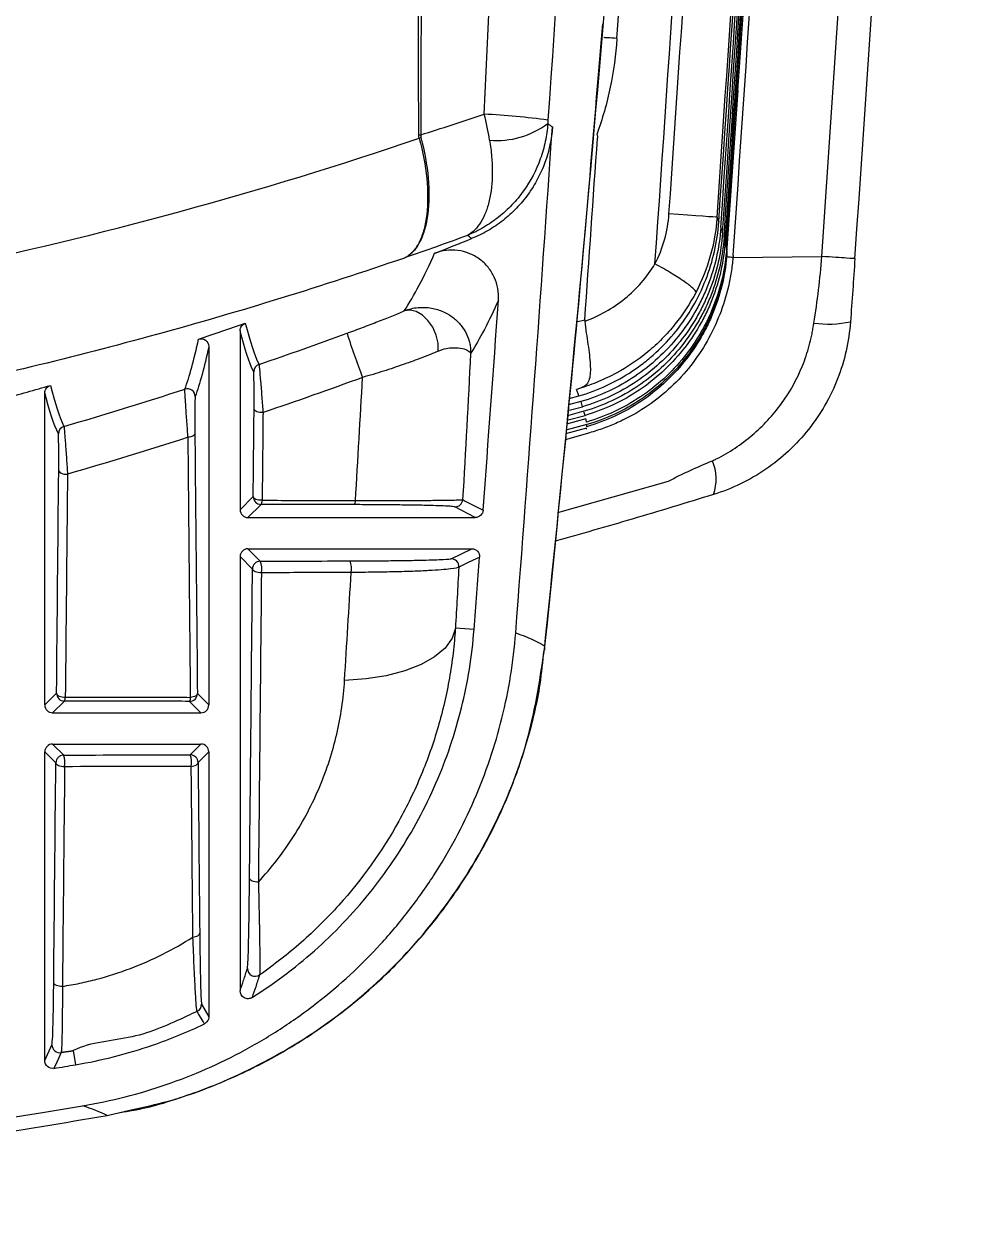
# Model space of a CAD drawing. Extents: x 14.8 to 109.8, y 1.6 to 86.6.
# Drawn here: x 51.373 to 53.167, y 2.802 to 5.086 of the extents above; entities that cross this region are included whole.
import ezdxf

# ---------------------------------------------------------------- set-up
doc = ezdxf.new("R2010")
doc.units = 0
doc.header["$MEASUREMENT"] = 0
doc.layers.add('OBJECT', color=7, linetype='CONTINUOUS')

msp = doc.modelspace()

# ---------------------------------------------------------------- linework, layer by layer
at = {"layer": 'OBJECT'}
for p, q in [((52.4766, 4.9881), (52.4849, 5.0861)), ((52.7227, 4.6553), (52.7451, 5.0114)), ((52.7234, 4.6463), (52.7449, 4.9588)), ((52.1059, 4.637), (52.1038, 4.6362)), ((52.7348, 4.6372), (52.9053, 4.6393)), ((52.4346, 4.5136), (52.4503, 4.5179)), ((51.7883, 4.4968), (51.7883, 4.153)), ((51.7283, 4.4664), (51.7283, 3.778)), ((51.4133, 3.778), (51.4133, 4.3774)), ((52.4201, 4.3664), (52.439, 4.3714)), ((52.4488, 4.3419), (52.4169, 4.3334)), ((52.4179, 4.3433), (52.4461, 4.3508)), ((52.4428, 4.3606), (52.419, 4.3542)), ((52.4526, 4.3272), (52.4153, 4.3172)), ((52.4161, 4.3248), (52.451, 4.3341)), ((52.4555, 4.2993), (52.4124, 4.2874)), ((52.4537, 4.3094), (52.4135, 4.2987)), ((52.4543, 4.3163), (52.4142, 4.3057)), ((52.3987, 4.1475), (52.6113, 4.2077)), ((51.7883, 4.153), (51.8136, 4.1783)), ((51.8286, 4.1633), (51.8033, 4.138)), ((52.2401, 4.138), (52.2008, 4.1584)), ((51.8033, 4.138), (52.2401, 4.138)), ((51.8033, 4.078), (52.2334, 4.078)), ((51.8033, 4.078), (51.8272, 4.0541)), ((52.1935, 4.0589), (52.2334, 4.078)), ((51.7883, 4.063), (51.7883, 3.229)), ((51.8122, 4.0391), (51.7883, 4.063)), ((52.2377, 3.9229), (52.2018, 3.9257)), ((52.3735, 3.8831), (52.3739, 3.8911)), ((51.4133, 3.778), (51.4359, 3.8006)), ((51.7064, 3.8), (51.7283, 3.778)), ((51.4509, 3.7856), (51.4283, 3.763)), ((51.7133, 3.763), (51.6914, 3.785)), ((51.4283, 3.763), (51.7133, 3.763)), ((51.4283, 3.703), (51.7133, 3.703)), ((51.4283, 3.703), (51.4496, 3.6818)), ((51.6927, 3.6824), (51.7133, 3.703)), ((51.4133, 3.0951), (51.4133, 3.688)), ((51.4346, 3.6668), (51.4133, 3.688)), ((51.7283, 3.688), (51.7077, 3.6674)), ((51.7283, 3.688), (51.7283, 3.1792)), ((51.7145, 3.2032), (51.7283, 3.1792)), ((51.4133, 3.0951), (51.4271, 3.1253)), ((51.4271, 3.1253), (51.4271, 3.1253)), ((51.4446, 3.1105), (51.4446, 3.1105)), ((51.468, 3.1143), (51.4725, 3.0872)), ((51.5331, 2.9899), (51.5794, 3.0007))]:
    msp.add_line(p, q, dxfattribs=at)
at = {"layer": 'OBJECT', "flags": 128}
for points in [[(52.5121, 5.0578), (52.5071, 5.0582), (52.5024, 5.0585), (52.4981, 5.0588), (52.4943, 5.059), (52.4913, 5.0592), (52.489, 5.0594), (52.4875, 5.0595), (52.4869, 5.0595)], [(52.7043, 4.7146), (52.7019, 4.7147), (52.6964, 4.7151), (52.688, 4.7157), (52.6769, 4.7165), (52.6634, 4.7174), (52.6478, 4.7185), (52.6305, 4.7197), (52.612, 4.721)], [(52.1689, 4.4577), (52.1685, 4.4728), (52.1648, 4.4884), (52.1582, 4.5032), (52.1492, 4.5163), (52.1384, 4.5266), (52.1266, 4.5334), (52.1147, 4.5362), (52.1036, 4.5348)], [(51.8324, 4.3395), (51.8292, 4.3394), (51.826, 4.3397), (51.8231, 4.3403), (51.8205, 4.3412), (51.8183, 4.3423), (51.8166, 4.3437), (51.8156, 4.3451), (51.8152, 4.3466)], [(51.7015, 4.2992), (51.7012, 4.2979), (51.7005, 4.2967), (51.6993, 4.2955), (51.6978, 4.2944), (51.6958, 4.2935), (51.6936, 4.2928), (51.6912, 4.2923), (51.6886, 4.292)], [(51.4401, 4.2284), (51.4404, 4.2269), (51.4415, 4.2254), (51.4431, 4.2241), (51.4452, 4.223), (51.4478, 4.2221), (51.4507, 4.2215), (51.4538, 4.2211), (51.4569, 4.2212)], [(51.8307, 4.1711), (51.8275, 4.171), (51.8244, 4.1713), (51.8214, 4.1719), (51.8188, 4.1728), (51.8166, 4.174), (51.815, 4.1753), (51.8139, 4.1767), (51.8136, 4.1783)], [(52.2158, 4.1723), (52.2168, 4.1717), (52.2208, 4.1696), (52.237, 4.1613), (52.2551, 4.1519)], [(52.2483, 4.0619), (52.2472, 4.0614), (52.2429, 4.0593), (52.2254, 4.0509), (52.2085, 4.0428)], [(51.8293, 4.0319), (51.8262, 4.0319), (51.823, 4.0322), (51.8201, 4.0328), (51.8175, 4.0337), (51.8153, 4.0348), (51.8136, 4.0362), (51.8126, 4.0376), (51.8122, 4.0391)], [(52.2018, 3.9257), (52.1954, 3.906), (52.182, 3.8874), (52.162, 3.8705), (52.136, 3.8557), (52.1048, 3.8435), (52.0692, 3.8342), (52.0302, 3.828), (51.989, 3.8252)], [(51.4359, 3.8006), (51.4363, 3.7991), (51.4373, 3.7976), (51.4389, 3.7963), (51.441, 3.7952), (51.4436, 3.7943), (51.4465, 3.7936), (51.4496, 3.7933), (51.4527, 3.7933)], [(51.7064, 3.8), (51.7061, 3.7987), (51.7054, 3.7974), (51.7042, 3.7963), (51.7026, 3.7952), (51.7006, 3.7943), (51.6984, 3.7936), (51.696, 3.793), (51.6934, 3.7927)], [(51.4514, 3.6595), (51.4482, 3.6595), (51.4452, 3.6598), (51.4423, 3.6604), (51.4397, 3.6613), (51.4376, 3.6625), (51.436, 3.6638), (51.435, 3.6653), (51.4346, 3.6668)], [(51.6946, 3.6601), (51.6972, 3.6604), (51.6997, 3.661), (51.7019, 3.6617), (51.7039, 3.6626), (51.7055, 3.6637), (51.7067, 3.6648), (51.7074, 3.6661), (51.7077, 3.6674)], [(51.8235, 3.438), (51.8203, 3.438), (51.8172, 3.4383), (51.8143, 3.4389), (51.8117, 3.4398), (51.8095, 3.4409), (51.8079, 3.4422), (51.8069, 3.4437), (51.8065, 3.4452)], [(51.6978, 3.3324), (51.7004, 3.3327), (51.7029, 3.3332), (51.7051, 3.3339), (51.7071, 3.3349), (51.7087, 3.3359), (51.7098, 3.3371), (51.7106, 3.3384), (51.7109, 3.3397)], [(51.4472, 3.2377), (51.444, 3.2377), (51.441, 3.238), (51.4381, 3.2386), (51.4356, 3.2395), (51.4334, 3.2407), (51.4318, 3.242), (51.4308, 3.2434), (51.4305, 3.245)], [(51.7198, 3.1657), (51.7193, 3.1666), (51.7172, 3.1702), (51.7088, 3.1848), (51.706, 3.1897)], [(51.4446, 3.1105), (51.444, 3.1094), (51.4419, 3.1048), (51.4336, 3.0864), (51.4308, 3.0803)]]:
    msp.add_lwpolyline(points, dxfattribs=at)
at = {"layer": 'OBJECT'}
for centre, radius, start, end in [((-60.9917, 12.6251), 114.1766, 355.989295, 357.831003), ((-60.9917, 12.6251), 114.2405, 355.98942, 357.836401), ((-60.9917, 12.6251), 113.9834, 356.005474, 357.445207), ((-60.9917, 12.6251), 113.9869, 356.001114, 357.444922), ((-60.9917, 12.6251), 113.9897, 355.997229, 357.448143), ((-60.9917, 12.6251), 113.9918, 355.993817, 357.448152), ((-60.9917, 12.6251), 113.9943, 355.988397, 357.448045), ((-60.9917, 12.6251), 114.0067, 355.984279, 357.44848), ((-60.9917, 12.6251), 113.9794, 356.010306, 357.439119), ((-60.9917, 12.6251), 113.9748, 356.015611, 357.394814), ((-60.9917, 12.6251), 113.7558, 356.18573, 357.278121), ((-60.9917, 12.6251), 113.8783, 356.019973, 357.272599), ((-60.9917, 12.6251), 113.9708, 356.019973, 357.272599), ((52.1419, 3.0193), 1.8969, 82.8014, 86.5118), ((52.2825, 5.0219), 0.1598, 264.6129, 307.2403), ((-60.9917, 12.6251), 113.6435, 355.605129, 356.096075), ((52.1305, 5.5805), 0.7078, 270.0801, 270.3774), ((52.2292, 4.5914), 0.2917, 108.7127, 109.4096), ((-60.9917, 12.6251), 113.7313, 355.912222, 356.088241), ((49.0083, 12.6251), 8.5804, 291.56386, 292.0752), ((-60.9917, 12.6251), 113.5633, 355.721044, 355.925005), ((49.0083, 12.6251), 8.5804, 288.34303, 288.97602), ((52.9177, 4.7181), 0.2087, 262.4133, 281.816), ((53.2484, 4.8878), 1.3157, 197.5159, 201.4333), ((51.8295, 4.4177), 0.015, 108.9697, 179.946), ((49.0083, 12.6251), 8.5804, 285.72839, 286.3524), ((51.6872, 4.3702), 0.015, 0.0917, 107.9155), ((51.4544, 4.2985), 0.015, 106.3754, 179.9455), ((52.6115, 4.2123), 0.091, 340.5829, 22.5237), ((51.8286, 4.1783), 0.015, 180.0214, 269.9775), ((51.8191, 4.1701), 0.0117, 324.3554, 4.9291), ((51.9986, 4.1696), 0.0113, 322.7507, 4.9975), ((52.2008, 4.1734), 0.015, 270.0509, 355.7083), ((51.8272, 4.0391), 0.015, 90.0203, 179.9809), ((51.7887, 4.0393), 0.0413, 349.7827, 21.1104), ((51.9631, 4.0398), 0.0393, 349.2895, 22.2251), ((52.1935, 4.0439), 0.015, 355.6972, 89.943), ((-60.9917, 12.6251), 113.5633, 355.605181, 355.675509), ((51.4509, 3.8006), 0.015, 180.0228, 269.9761), ((51.4398, 3.7923), 0.0129, 328.9771, 4.6368), ((51.6914, 3.8), 0.015, 270.0231, 359.978), ((51.6811, 3.7917), 0.0123, 326.6454, 4.7936), ((51.4496, 3.6668), 0.015, 90.0239, 179.9772), ((51.4036, 3.6669), 0.0483, 351.2159, 17.9485), ((51.6927, 3.6674), 0.015, 0.0198, 89.9813), ((51.6508, 3.6675), 0.0445, 350.4808, 19.5521), ((51.8174, 3.2721), 0.015, 180.1138, 304.3858), ((51.6995, 3.2033), 0.015, 295.563, 359.9583), ((51.4421, 3.1253), 0.015, 180.0674, 279.3783), ((51.4421, 3.1253), 0.015, 180.1071, 279.4891), ((49.0083, 17.7897), 14.9076, 279.35181, 279.51444), ((49.0083, 17.7897), 14.9877, 260.48485, 279.51515)]:
    msp.add_arc(centre, radius, start, end, dxfattribs=at)
for centre, major_axis, start_param, end_param in [((51.8033, 4.153), (0.0106, 0.0106), 2.356347, 3.926839), ((51.8033, 4.063), (-0.0106, 0.0106), 5.497939, 7.068431), ((51.4283, 3.778), (0.0106, 0.0106), 2.356347, 3.926839), ((51.7133, 3.778), (0.0106, -0.0106), 5.497939, 7.068431), ((51.4283, 3.688), (-0.0106, 0.0106), 5.497939, 7.068431), ((51.7133, 3.688), (-0.0106, -0.0106), 2.356347, 3.926839)]:
    msp.add_ellipse(centre, major_axis=major_axis, ratio=0.999695, start_param=start_param, end_param=end_param, dxfattribs=at)
for points in [[(52.5851, 4.625), (52.6457, 5.4861), (52.6966, 6.3479), (52.7376, 7.2101)], [(52.1315, 4.8727), (52.1301, 5.3248), (52.1293, 5.7768), (52.1286, 6.2289)], [(52.1385, 6.2285), (52.1377, 5.7766), (52.1367, 5.3246), (52.1352, 4.8727)], [(52.2573, 4.9127), (52.2779, 5.3495), (52.299, 5.7863), (52.3189, 6.2232)], [(52.4623, 6.2098), (52.4374, 5.7735), (52.4098, 5.3373), (52.3796, 4.9013)], [(52.3739, 3.8911), (52.4156, 4.2969), (52.4537, 4.7036), (52.4883, 5.1114)], [(52.2675, 4.8628), (52.2648, 4.8792), (52.2614, 4.8958), (52.2573, 4.9127)], [(52.3796, 4.9013), (52.3795, 4.8991), (52.3793, 4.8969), (52.3792, 4.8947)], [(52.3792, 4.8947), (52.3822, 4.8924), (52.3852, 4.8901), (52.3881, 4.8879)], [(51.2082, 4.6139), (51.5202, 4.6789), (51.8282, 4.7629), (52.1323, 4.8665)], [(52.1323, 4.8665), (52.1318, 4.8685), (52.1315, 4.8706), (52.1315, 4.8727)], [(52.1352, 4.8727), (52.1351, 4.871), (52.1352, 4.8693), (52.1357, 4.8677)], [(52.2251, 4.6797), (52.1854, 4.6651), (52.1457, 4.6509), (52.1059, 4.637)], [(52.233, 4.6737), (52.2304, 4.6757), (52.2278, 4.6777), (52.2251, 4.6797)], [(52.1036, 4.5348), (52.1225, 4.5637), (52.142, 4.6004), (52.162, 4.6453)], [(52.7351, 4.6412), (52.7351, 4.6399), (52.735, 4.6386), (52.7348, 4.6372)], [(52.2845, 4.5551), (52.2663, 4.5146), (52.2485, 4.4806), (52.2311, 4.4532)], [(51.7984, 4.511), (51.8072, 4.4767), (51.8159, 4.4503), (51.8247, 4.4319)], [(52.4503, 4.5179), (52.4502, 4.5168), (52.4502, 4.5157), (52.4503, 4.5147)], [(51.6825, 4.3845), (51.6912, 4.4087), (51.6999, 4.4407), (51.7086, 4.4807)], [(51.8145, 4.4177), (51.8058, 4.4361), (51.7971, 4.4625), (51.7883, 4.4968)], [(51.8247, 4.4319), (51.8812, 4.4513), (51.9375, 4.4712), (51.9937, 4.4918)], [(51.7283, 4.4664), (51.7196, 4.4264), (51.7109, 4.3944), (51.7022, 4.3703)], [(52.2311, 4.4532), (52.2261, 4.3595), (52.221, 4.2659), (52.2158, 4.1723)], [(51.4241, 4.3918), (51.4328, 4.3577), (51.4415, 4.3314), (51.4502, 4.3129)], [(52.0237, 4.407), (51.9601, 4.3837), (51.8964, 4.3612), (51.8324, 4.3395)], [(52.0099, 4.1706), (52.0146, 4.2494), (52.0191, 4.3282), (52.0237, 4.407)], [(51.4394, 4.2985), (51.4307, 4.317), (51.422, 4.3433), (51.4133, 4.3774)], [(51.4502, 4.3129), (51.528, 4.3357), (51.6054, 4.3596), (51.6825, 4.3845)], [(51.8136, 4.1783), (51.8141, 4.2344), (51.8146, 4.2905), (51.8152, 4.3466)], [(51.7015, 4.2992), (51.7031, 4.1327), (51.7048, 3.9663), (51.7064, 3.8)], [(52.4701, 4.3041), (52.4653, 4.3024), (52.4604, 4.3008), (52.4555, 4.2993)], [(51.6886, 4.292), (51.6117, 4.2673), (51.5345, 4.2437), (51.4569, 4.2212)], [(51.4359, 3.8006), (51.4373, 3.9432), (51.4387, 4.0858), (51.4401, 4.2284)], [(52.0076, 4.1627), (51.948, 4.1629), (51.8883, 4.1631), (51.8286, 4.1633)], [(51.8272, 4.0541), (51.8847, 4.0543), (51.9421, 4.0545), (51.9994, 4.0546)], [(52.2085, 4.0428), (52.2063, 4.0037), (52.204, 3.9647), (52.2018, 3.9257)], [(51.8065, 3.4452), (51.8084, 3.6431), (51.8103, 3.841), (51.8122, 4.0391)], [(51.8293, 4.0319), (51.8274, 3.8338), (51.8254, 3.6359), (51.8235, 3.438)], [(51.989, 3.8252), (51.9933, 3.8943), (51.9975, 3.9634), (52.0017, 4.0325)], [(52.3177, 3.9167), (52.3398, 3.9087), (52.3585, 3.9002), (52.3739, 3.8911)], [(51.4496, 3.6818), (51.5307, 3.682), (51.6117, 3.6822), (51.6927, 3.6824)], [(51.4305, 3.245), (51.4318, 3.3855), (51.4332, 3.5261), (51.4346, 3.6668)], [(51.6946, 3.6601), (51.6136, 3.6599), (51.5325, 3.6597), (51.4514, 3.6595)], [(51.7077, 3.6674), (51.7087, 3.5581), (51.7098, 3.4489), (51.7109, 3.3397)], [(51.5331, 2.9899), (51.5194, 2.9963), (51.5037, 3.0025), (51.4859, 3.0083)], [(51.0278, 2.9119), (51.1967, 2.935), (51.3651, 2.961), (51.5331, 2.9899)]]:
    msp.add_open_spline(points, degree=3, dxfattribs=at)
for points, knots in [([(52.5121, 5.0578), (52.51, 5.0262), (52.5057, 4.9951), (52.4928, 4.9336), (52.4842, 4.9033), (52.4733, 4.8736)], [0, 0, 0, 0, 0.5, 0.5, 1, 1, 1, 1]), ([(52.3727, 3.8833), (52.3987, 4.1363), (52.4364, 4.5037), (52.4671, 4.8731), (52.4766, 4.9881)], [0, 0, 0, 0, 0.688796, 1, 1, 1, 1]), ([(52.1352, 4.8727), (52.1553, 4.8791), (52.1753, 4.8855), (52.1954, 4.8921), (52.2161, 4.8989), (52.2367, 4.9058), (52.2573, 4.9127)], [0.000054872, 0.000054872, 0.000054872, 0.000054872, 0.001825216, 0.001825216, 0.001825216, 0.003650603, 0.003650603, 0.003650603, 0.003650603]), ([(52.3792, 4.8947), (52.3784, 4.883), (52.3768, 4.8715), (52.372, 4.8488), (52.3688, 4.8375), (52.357, 4.8046), (52.3462, 4.7842), (52.326, 4.7559), (52.3185, 4.7468), (52.3024, 4.73), (52.2939, 4.7221), (52.2757, 4.7077), (52.2661, 4.7011), (52.2512, 4.6923), (52.2461, 4.6895), (52.2357, 4.6843), (52.2304, 4.6819), (52.2251, 4.6797)], [0, 0, 0, 0, 0.125, 0.125, 0.25, 0.25, 0.5, 0.5, 0.625, 0.625, 0.75, 0.75, 0.875, 0.875, 0.9375, 0.9375, 1, 1, 1, 1]), ([(52.3881, 4.8879), (52.3865, 4.8645), (52.3818, 4.8419), (52.3699, 4.8091), (52.3651, 4.7984), (52.3543, 4.7779), (52.3482, 4.7681), (52.3346, 4.7493), (52.3271, 4.7403), (52.311, 4.7235), (52.3024, 4.7158), (52.2842, 4.7015), (52.2746, 4.695), (52.2545, 4.6833), (52.2439, 4.6781), (52.233, 4.6737)], [0, 0, 0, 0, 0.25, 0.25, 0.375, 0.375, 0.5, 0.5, 0.625, 0.625, 0.75, 0.75, 0.875, 0.875, 1, 1, 1, 1]), ([(52.1357, 4.8677), (52.1427, 4.841), (52.1473, 4.8151), (52.1518, 4.7649), (52.1516, 4.7418), (52.1476, 4.7106), (52.1456, 4.7009), (52.1406, 4.6833), (52.1375, 4.6752), (52.1302, 4.6609), (52.126, 4.6547), (52.119, 4.6469), (52.1166, 4.6445), (52.1114, 4.6404), (52.1087, 4.6385), (52.1059, 4.637)], [0, 0, 0, 0, 0.25, 0.25, 0.5, 0.5, 0.625, 0.625, 0.75, 0.75, 0.875, 0.875, 0.9375, 0.9375, 1, 1, 1, 1]), ([(52.1323, 4.8665), (52.1394, 4.8399), (52.1442, 4.8141), (52.1492, 4.764), (52.1492, 4.741), (52.1456, 4.7099), (52.1439, 4.7003), (52.1392, 4.6828), (52.1363, 4.6748), (52.1293, 4.6606), (52.1253, 4.6544), (52.1186, 4.6467), (52.1162, 4.6444), (52.1112, 4.6403), (52.1086, 4.6385), (52.1059, 4.637)], [0, 0, 0, 0, 0.25, 0.25, 0.5, 0.5, 0.625, 0.625, 0.75, 0.75, 0.875, 0.875, 0.9375, 0.9375, 1, 1, 1, 1]), ([(52.4733, 4.8736), (52.4739, 4.8733), (52.4742, 4.8727), (52.4746, 4.8714), (52.4746, 4.8708), (52.4748, 4.8689), (52.4747, 4.8677), (52.4746, 4.8664)], [0, 0, 0, 0, 0.25, 0.25, 0.5, 0.5, 1, 1, 1, 1]), ([(52.2675, 4.8628), (52.2693, 4.8519), (52.2706, 4.8412), (52.2723, 4.8204), (52.2727, 4.8101), (52.2725, 4.7806), (52.2706, 4.7627), (52.265, 4.7385), (52.2627, 4.731), (52.2573, 4.7171), (52.2541, 4.7108), (52.2471, 4.6995), (52.2432, 4.6945), (52.2368, 4.6882), (52.2346, 4.6862), (52.23, 4.6827), (52.2275, 4.6811), (52.2251, 4.6797)], [0, 0, 0, 0, 0.125, 0.125, 0.25, 0.25, 0.5, 0.5, 0.625, 0.625, 0.75, 0.75, 0.875, 0.875, 0.9375, 0.9375, 1, 1, 1, 1]), ([(52.439, 4.3714), (52.4758, 4.3822), (52.5101, 4.3982), (52.5498, 4.4247), (52.5576, 4.4303), (52.5726, 4.4421), (52.5798, 4.4482), (52.6007, 4.4674), (52.6137, 4.4812), (52.6375, 4.5109), (52.6484, 4.5268), (52.6674, 4.5596), (52.6756, 4.5767), (52.6895, 4.612), (52.6951, 4.6304), (52.7035, 4.6676), (52.7063, 4.6865), (52.7076, 4.7056)], [0, 0, 0, 0, 0.25, 0.25, 0.3125, 0.3125, 0.375, 0.375, 0.5, 0.5, 0.625, 0.625, 0.75, 0.75, 0.875, 0.875, 1, 1, 1, 1]), ([(52.5851, 4.625), (52.5928, 4.6399), (52.5989, 4.6554), (52.6079, 4.6875), (52.6108, 4.7042), (52.612, 4.721)], [0, 0, 0, 0, 0.5, 0.5, 1, 1, 1, 1]), ([(52.7043, 4.7146), (52.7025, 4.6894), (52.6981, 4.6644), (52.6846, 4.6164), (52.6755, 4.5932), (52.6639, 4.5708)], [0, 0, 0, 0, 0.5, 0.5, 1, 1, 1, 1]), ([(52.7043, 4.7146), (52.7048, 4.7131), (52.706, 4.71), (52.7071, 4.7071), (52.7076, 4.7056)], [0, 0, 0, 0, 0.5000154, 1, 1, 1, 1]), ([(52.7115, 4.6948), (52.7089, 4.6565), (52.7005, 4.6196), (52.6832, 4.5752), (52.6794, 4.5664), (52.6711, 4.5492), (52.6667, 4.5408), (52.6524, 4.5162), (52.6418, 4.5006), (52.618, 4.4709), (52.6048, 4.4568), (52.5768, 4.4312), (52.562, 4.4195), (52.5305, 4.3984), (52.5137, 4.3889), (52.4791, 4.3727), (52.4613, 4.366), (52.4428, 4.3606)], [0, 0, 0, 0, 0.25, 0.25, 0.3125, 0.3125, 0.375, 0.375, 0.5, 0.5, 0.625, 0.625, 0.75, 0.75, 0.875, 0.875, 1, 1, 1, 1]), ([(52.7149, 4.6849), (52.7122, 4.6467), (52.7039, 4.6098), (52.6865, 4.5653), (52.6827, 4.5565), (52.6744, 4.5393), (52.67, 4.5309), (52.6558, 4.5063), (52.6451, 4.4907), (52.6213, 4.4611), (52.6081, 4.447), (52.5801, 4.4213), (52.5653, 4.4097), (52.5338, 4.3886), (52.517, 4.3791), (52.4824, 4.3629), (52.4645, 4.3562), (52.4461, 4.3508)], [0, 0, 0, 0, 0.25, 0.25, 0.3125, 0.3125, 0.375, 0.375, 0.5, 0.5, 0.625, 0.625, 0.75, 0.75, 0.875, 0.875, 1, 1, 1, 1]), ([(52.7115, 4.6948), (52.7121, 4.6931), (52.7133, 4.6897), (52.7143, 4.6865), (52.7149, 4.6849)], [0, 0, 0, 0, 0.500007, 1, 1, 1, 1]), ([(52.7177, 4.676), (52.715, 4.6378), (52.7067, 4.6009), (52.6893, 4.5564), (52.6855, 4.5476), (52.6772, 4.5304), (52.6727, 4.5221), (52.6585, 4.4975), (52.6478, 4.4819), (52.624, 4.4522), (52.6108, 4.4381), (52.5829, 4.4125), (52.568, 4.4008), (52.5365, 4.3797), (52.5197, 4.3702), (52.4851, 4.3541), (52.4673, 4.3473), (52.4488, 4.3419)], [0, 0, 0, 0, 0.25, 0.25, 0.3125, 0.3125, 0.375, 0.375, 0.5, 0.5, 0.625, 0.625, 0.75, 0.75, 0.875, 0.875, 1, 1, 1, 1]), ([(52.7199, 4.6681), (52.7172, 4.6299), (52.7089, 4.593), (52.6915, 4.5485), (52.6877, 4.5397), (52.6794, 4.5225), (52.675, 4.5142), (52.6607, 4.4896), (52.65, 4.474), (52.6262, 4.4443), (52.613, 4.4302), (52.585, 4.4046), (52.5702, 4.3929), (52.5387, 4.3718), (52.5219, 4.3624), (52.4873, 4.3462), (52.4694, 4.3395), (52.451, 4.3341)], [0, 0, 0, 0, 0.25, 0.25, 0.3125, 0.3125, 0.375, 0.375, 0.5, 0.5, 0.625, 0.625, 0.75, 0.75, 0.875, 0.875, 1, 1, 1, 1]), ([(52.7177, 4.676), (52.7181, 4.6747), (52.7189, 4.6719), (52.7196, 4.6694), (52.7199, 4.6681)], [0, 0, 0, 0, 0.499993, 1, 1, 1, 1]), ([(52.7216, 4.6612), (52.7218, 4.6602), (52.7223, 4.658), (52.7226, 4.6562), (52.7227, 4.6553)], [0, 0, 0, 0, 0.499979, 1, 1, 1, 1]), ([(52.2845, 4.5551), (52.2851, 4.5627), (52.2847, 4.5702), (52.282, 4.5851), (52.2797, 4.5924), (52.2734, 4.6061), (52.2693, 4.6127), (52.2598, 4.6244), (52.2543, 4.6296), (52.2421, 4.6386), (52.2354, 4.6423), (52.2214, 4.6479), (52.214, 4.6499), (52.199, 4.6518), (52.1914, 4.6518), (52.1764, 4.6499), (52.1691, 4.6481), (52.162, 4.6453)], [0, 0, 0, 0, 0.125, 0.125, 0.25, 0.25, 0.375, 0.375, 0.5, 0.5, 0.625, 0.625, 0.75, 0.75, 0.875, 0.875, 1, 1, 1, 1]), ([(52.7227, 4.6553), (52.7201, 4.617), (52.7117, 4.5801), (52.6943, 4.5357), (52.6905, 4.5268), (52.6822, 4.5097), (52.6777, 4.5013), (52.6635, 4.4767), (52.6528, 4.4611), (52.629, 4.4315), (52.6158, 4.4174), (52.5878, 4.3918), (52.5729, 4.3801), (52.5414, 4.359), (52.5246, 4.3496), (52.49, 4.3334), (52.4721, 4.3267), (52.4537, 4.3213)], [0, 0, 0, 0, 0.25, 0.25, 0.3125, 0.3125, 0.375, 0.375, 0.5, 0.5, 0.625, 0.625, 0.75, 0.75, 0.875, 0.875, 1, 1, 1, 1]), ([(52.7234, 4.6463), (52.7207, 4.608), (52.7123, 4.5711), (52.6949, 4.5267), (52.6911, 4.5179), (52.6828, 4.5007), (52.6783, 4.4923), (52.664, 4.4678), (52.6533, 4.4522), (52.6295, 4.4225), (52.6163, 4.4085), (52.5883, 4.3828), (52.5734, 4.3712), (52.5419, 4.3501), (52.5251, 4.3406), (52.4905, 4.3245), (52.4726, 4.3177), (52.4542, 4.3124)], [0, 0, 0, 0, 0.25, 0.25, 0.3125, 0.3125, 0.375, 0.375, 0.5, 0.5, 0.625, 0.625, 0.75, 0.75, 0.875, 0.875, 1, 1, 1, 1]), ([(52.7233, 4.6503), (52.7206, 4.612), (52.7123, 4.5751), (52.6949, 4.5307), (52.691, 4.5219), (52.6827, 4.5047), (52.6783, 4.4963), (52.664, 4.4718), (52.6533, 4.4562), (52.6295, 4.4265), (52.6163, 4.4124), (52.5883, 4.3868), (52.5734, 4.3752), (52.5419, 4.3541), (52.5252, 4.3446), (52.4905, 4.3285), (52.4727, 4.3217), (52.4543, 4.3163)], [0, 0, 0, 0, 0.25, 0.25, 0.3125, 0.3125, 0.375, 0.375, 0.5, 0.5, 0.625, 0.625, 0.75, 0.75, 0.875, 0.875, 1, 1, 1, 1]), ([(52.7348, 4.6372), (52.7344, 4.6326), (52.734, 4.6278), (52.7328, 4.6184), (52.7322, 4.6137), (52.73, 4.5998), (52.7282, 4.5906), (52.7219, 4.5632), (52.7163, 4.5453), (52.7025, 4.5102), (52.6944, 4.4929), (52.6759, 4.4603), (52.6655, 4.4447), (52.6423, 4.4152), (52.6294, 4.4012), (52.6019, 4.3754), (52.5873, 4.3637), (52.5564, 4.3425), (52.5401, 4.333), (52.5145, 4.3206), (52.5058, 4.3168), (52.4926, 4.3117), (52.4881, 4.31), (52.4792, 4.3069), (52.4746, 4.3055), (52.4701, 4.3041)], [0, 0, 0, 0, 0.03125, 0.03125, 0.0625, 0.0625, 0.125, 0.125, 0.25, 0.25, 0.375, 0.375, 0.5, 0.5, 0.625, 0.625, 0.75, 0.75, 0.875, 0.875, 0.9375, 0.9375, 0.96875, 0.96875, 1, 1, 1, 1]), ([(52.7348, 4.6372), (52.7309, 4.6376), (52.7276, 4.6379), (52.7232, 4.6383), (52.7221, 4.6384), (52.7221, 4.6384)], [0, 0, 0, 0, 0.5, 0.5, 1, 1, 1, 1]), ([(52.7233, 4.6503), (52.7234, 4.6496), (52.7234, 4.6481), (52.7234, 4.6469), (52.7234, 4.6463)], [0, 0, 0, 0, 0.499965, 1, 1, 1, 1]), ([(52.8901, 4.5111), (52.8934, 4.5324), (52.8968, 4.5537), (52.9019, 4.5964), (52.9038, 4.6179), (52.9053, 4.6393)], [0, 0, 0, 0, 0.5, 0.5, 1, 1, 1, 1]), ([(52.9691, 4.6351), (52.9695, 4.635), (52.9639, 4.6354), (52.9418, 4.6368), (52.9253, 4.6379), (52.9053, 4.6393)], [0, 0, 0, 0, 0.5, 0.5, 1, 1, 1, 1]), ([(52.1038, 4.6362), (51.9464, 4.5823), (51.7877, 4.5333), (51.4681, 4.4455), (51.3073, 4.4066), (51.1457, 4.3727)], [0, 0, 0, 0, 0.5, 0.5, 1, 1, 1, 1]), ([(52.4503, 4.5147), (52.4783, 4.5253), (52.504, 4.5397), (52.5504, 4.5771), (52.5699, 4.5991), (52.5851, 4.625)], [0, 0, 0, 0, 0.5, 0.5, 1, 1, 1, 1]), ([(52.6639, 4.5708), (52.6636, 4.5725), (52.6615, 4.5751), (52.6539, 4.582), (52.6483, 4.5862), (52.6343, 4.5958), (52.6258, 4.6013), (52.6068, 4.6128), (52.5962, 4.6189), (52.5851, 4.625)], [0, 0, 0, 0, 0.25, 0.25, 0.5, 0.5, 0.75, 0.75, 1, 1, 1, 1]), ([(52.9691, 4.6351), (52.9677, 4.6148), (52.9663, 4.5946), (52.9634, 4.5541), (52.9619, 4.5339), (52.9605, 4.5137)], [0, 0, 0, 0, 0.5, 0.5, 1, 1, 1, 1]), ([(52.6639, 4.5708), (52.6524, 4.5487), (52.639, 4.5281), (52.6158, 4.4994), (52.6077, 4.4903), (52.5903, 4.4726), (52.5811, 4.4642), (52.5526, 4.4406), (52.5322, 4.4269), (52.4997, 4.4093), (52.4884, 4.4039), (52.4654, 4.3943), (52.4537, 4.39), (52.4418, 4.3863)], [0, 0, 0, 0, 0.25, 0.25, 0.375, 0.375, 0.5, 0.5, 0.75, 0.75, 0.875, 0.875, 1, 1, 1, 1]), ([(51.9937, 4.4918), (52.0038, 4.4955), (52.0138, 4.4992), (52.0336, 4.5067), (52.0434, 4.5105), (52.0623, 4.5179), (52.0713, 4.5215), (52.0882, 4.5284), (52.0963, 4.5317), (52.1036, 4.5348)], [0, 0, 0, 0, 0.25, 0.25, 0.5, 0.5, 0.75, 0.75, 1, 1, 1, 1]), ([(52.1036, 4.5348), (52.1124, 4.5383), (52.1213, 4.5404), (52.1345, 4.5416), (52.139, 4.5417), (52.1476, 4.5413), (52.1517, 4.5409), (52.164, 4.5387), (52.1717, 4.5363), (52.1859, 4.5299), (52.1923, 4.5259), (52.2036, 4.517), (52.2085, 4.5121), (52.217, 4.5015), (52.2205, 4.4958), (52.2261, 4.484), (52.2281, 4.4779), (52.2301, 4.4686), (52.2305, 4.4655), (52.2311, 4.4593), (52.2312, 4.4562), (52.2311, 4.4532)], [0, 0, 0, 0, 0.125, 0.125, 0.1875, 0.1875, 0.25, 0.25, 0.375, 0.375, 0.5, 0.5, 0.625, 0.625, 0.75, 0.75, 0.875, 0.875, 0.9375, 0.9375, 1, 1, 1, 1]), ([(51.7883, 4.4968), (51.7883, 4.4999), (51.7893, 4.503), (51.7929, 4.5081), (51.7955, 4.51), (51.7984, 4.511)], [0, 0, 0, 0, 0.5, 0.5, 1, 1, 1, 1]), ([(52.4503, 4.5147), (52.4512, 4.507), (52.4522, 4.4995), (52.4543, 4.4847), (52.4554, 4.4774), (52.4574, 4.4633), (52.4583, 4.4566), (52.4598, 4.4437), (52.4604, 4.4376), (52.461, 4.4263), (52.4611, 4.4211), (52.4606, 4.4117), (52.4601, 4.4074), (52.4579, 4.3999), (52.4564, 4.3967), (52.4527, 4.3925), (52.4512, 4.3912), (52.4474, 4.3887), (52.445, 4.3876), (52.4418, 4.3863)], [0, 0, 0, 0, 0.125, 0.125, 0.25, 0.25, 0.375, 0.375, 0.5, 0.5, 0.625, 0.625, 0.75, 0.75, 0.875, 0.875, 0.9375, 0.9375, 1, 1, 1, 1]), ([(52.9605, 4.5137), (52.9591, 4.4949), (52.9563, 4.4761), (52.9481, 4.4396), (52.9426, 4.4218), (52.9291, 4.387), (52.921, 4.3701), (52.9022, 4.3374), (52.8917, 4.3218), (52.8683, 4.2924), (52.8554, 4.2784), (52.8281, 4.253), (52.8136, 4.2414), (52.7828, 4.2203), (52.7664, 4.2108), (52.7326, 4.1945), (52.7152, 4.1876), (52.6972, 4.1821)], [0, 0, 0, 0, 0.125, 0.125, 0.25, 0.25, 0.375, 0.375, 0.5, 0.5, 0.625, 0.625, 0.75, 0.75, 0.875, 0.875, 1, 1, 1, 1]), ([(52.7029, 4.2504), (52.7276, 4.2629), (52.7509, 4.2784), (52.7824, 4.3051), (52.7923, 4.3146), (52.8111, 4.3348), (52.8199, 4.3455), (52.8443, 4.3791), (52.8579, 4.4036), (52.8734, 4.4418), (52.8778, 4.4549), (52.8832, 4.4748), (52.8848, 4.4816), (52.8869, 4.4918), (52.8875, 4.4952), (52.8887, 4.502), (52.8892, 4.5055), (52.8898, 4.5089)], [0, 0, 0, 0, 0.25, 0.25, 0.375, 0.375, 0.5, 0.5, 0.75, 0.75, 0.875, 0.875, 0.9375, 0.9375, 0.96875, 0.96875, 1, 1, 1, 1]), ([(52.8898, 4.5089), (52.8898, 4.5089), (52.8898, 4.5089), (52.8898, 4.5089), (52.8899, 4.5096), (52.89, 4.5104), (52.8901, 4.5111)], [-0.00000006, -0.00000006, -0.00000006, -0.00000006, 0, 0, 0, 0.00005824683, 0.00005824683, 0.00005824683, 0.00005824683]), ([(51.7086, 4.4807), (51.7132, 4.4822), (51.7183, 4.4814), (51.7259, 4.4758), (51.7283, 4.4712), (51.7283, 4.4664)], [0, 0, 0, 0, 0.5, 0.5, 1, 1, 1, 1]), ([(52.1689, 4.4577), (52.1593, 4.4535), (52.1488, 4.4492), (52.1265, 4.4405), (52.1147, 4.4362), (52.0899, 4.4276), (52.0769, 4.4232), (52.0507, 4.4149), (52.0373, 4.4109), (52.0237, 4.407)], [0, 0, 0, 0, 0.25, 0.25, 0.5, 0.5, 0.75, 0.75, 1, 1, 1, 1]), ([(52.1689, 4.4577), (52.1745, 4.4601), (52.1795, 4.4615), (52.1888, 4.4634), (52.193, 4.4639), (52.2044, 4.4644), (52.2106, 4.4637), (52.2204, 4.4614), (52.224, 4.4599), (52.2292, 4.4566), (52.2307, 4.4549), (52.2311, 4.4532)], [0, 0, 0, 0, 0.125, 0.125, 0.25, 0.25, 0.5, 0.5, 0.75, 0.75, 1, 1, 1, 1]), ([(51.8247, 4.4319), (51.8247, 4.4317), (51.8248, 4.4308), (51.8252, 4.4276), (51.8254, 4.4253), (51.8262, 4.4168), (51.8269, 4.4088), (51.8284, 4.3902), (51.8293, 4.3798), (51.8305, 4.3642), (51.8309, 4.3589), (51.8317, 4.3489), (51.832, 4.3441), (51.8324, 4.3395)], [0, 0, 0, 0, 0.125, 0.125, 0.25, 0.25, 0.5, 0.5, 0.75, 0.75, 0.875, 0.875, 1, 1, 1, 1]), ([(51.8152, 4.3466), (51.8152, 4.3537), (51.8153, 4.3615), (51.8153, 4.3774), (51.8153, 4.3854), (51.8151, 4.3997), (51.815, 4.406), (51.8149, 4.4126), (51.8148, 4.4144), (51.8147, 4.4169), (51.8146, 4.4176), (51.8145, 4.4177)], [0, 0, 0, 0, 0.25, 0.25, 0.5, 0.5, 0.75, 0.75, 0.875, 0.875, 1, 1, 1, 1]), ([(51.4133, 4.3774), (51.4133, 4.3806), (51.4144, 4.3838), (51.4182, 4.389), (51.421, 4.3909), (51.4241, 4.3918)], [0, 0, 0, 0, 0.5, 0.5, 1, 1, 1, 1]), ([(52.4418, 4.3863), (52.4396, 4.3855), (52.4374, 4.3847), (52.4351, 4.3839), (52.4349, 4.3838), (52.4347, 4.3837), (52.4345, 4.3836)], [0, 0, 0, 0, 0.0002084792, 0.0002084792, 0.0002084792, 0.0002283031, 0.0002283031, 0.0002283031, 0.0002283031]), ([(51.6886, 4.292), (51.6882, 4.2965), (51.6878, 4.3013), (51.687, 4.3114), (51.6866, 4.3166), (51.6858, 4.327), (51.6855, 4.3323), (51.6847, 4.3424), (51.6844, 4.3473), (51.6838, 4.3566), (51.6835, 4.3609), (51.6831, 4.3686), (51.6829, 4.3721), (51.6826, 4.3778), (51.6825, 4.3801), (51.6824, 4.3833), (51.6825, 4.3843), (51.6825, 4.3845)], [0, 0, 0, 0, 0.125, 0.125, 0.25, 0.25, 0.375, 0.375, 0.5, 0.5, 0.625, 0.625, 0.75, 0.75, 0.875, 0.875, 1, 1, 1, 1]), ([(51.7022, 4.3703), (51.702, 4.3699), (51.7019, 4.3672), (51.7017, 4.3605), (51.7017, 4.3578), (51.7016, 4.3519), (51.7015, 4.3485), (51.7015, 4.3414), (51.7015, 4.3377), (51.7014, 4.3299), (51.7014, 4.3259), (51.7014, 4.318), (51.7014, 4.314), (51.7015, 4.3064), (51.7015, 4.3027), (51.7015, 4.2992)], [0, 0, 0, 0, 0.25, 0.25, 0.375, 0.375, 0.5, 0.5, 0.625, 0.625, 0.75, 0.75, 0.875, 0.875, 1, 1, 1, 1]), ([(52.439, 4.3714), (52.4383, 4.3734), (52.4369, 4.3773), (52.4353, 4.3815), (52.4345, 4.3836)], [0, 0, 0, 0, 0.499919, 1, 1, 1, 1]), ([(52.4461, 4.3508), (52.4456, 4.3524), (52.4446, 4.3555), (52.4434, 4.3589), (52.4428, 4.3606)], [0, 0, 0, 0, 0.49993, 1, 1, 1, 1]), ([(52.451, 4.3341), (52.4507, 4.3353), (52.45, 4.3378), (52.4492, 4.3406), (52.4488, 4.3419)], [0, 0, 0, 0, 0.499938, 1, 1, 1, 1]), ([(51.8324, 4.3395), (51.8323, 4.3307), (51.8322, 4.322), (51.8321, 4.3132), (51.8318, 4.2782), (51.8314, 4.2431), (51.8311, 4.2081), (51.8309, 4.1958), (51.8308, 4.1834), (51.8307, 4.1711)], [0, 0, 0, 0, 0.000762, 0.000762, 0.000762, 0.00381, 0.00381, 0.00381, 0.004884114, 0.004884114, 0.004884114, 0.004884114]), ([(52.4537, 4.3213), (52.4536, 4.3222), (52.4533, 4.3241), (52.4529, 4.3261), (52.4526, 4.3272)], [0, 0, 0, 0, 0.499946, 1, 1, 1, 1]), ([(51.4401, 4.2284), (51.4401, 4.2319), (51.4401, 4.2356), (51.4402, 4.2431), (51.4402, 4.2471), (51.4402, 4.2589), (51.4401, 4.2668), (51.44, 4.2809), (51.4399, 4.287), (51.4397, 4.2935), (51.4397, 4.2953), (51.4395, 4.2977), (51.4395, 4.2983), (51.4394, 4.2985)], [0, 0, 0, 0, 0.125, 0.125, 0.25, 0.25, 0.5, 0.5, 0.75, 0.75, 0.875, 0.875, 1, 1, 1, 1]), ([(51.4502, 4.3129), (51.4502, 4.3127), (51.4504, 4.3118), (51.4507, 4.3087), (51.4509, 4.3064), (51.4513, 4.3008), (51.4516, 4.2974), (51.4522, 4.2898), (51.4525, 4.2855), (51.4535, 4.2717), (51.4543, 4.2613), (51.4553, 4.2458), (51.4557, 4.2405), (51.4563, 4.2306), (51.4567, 4.2257), (51.4569, 4.2212)], [0, 0, 0, 0, 0.125, 0.125, 0.25, 0.25, 0.375, 0.375, 0.5, 0.5, 0.75, 0.75, 0.875, 0.875, 1, 1, 1, 1]), ([(52.4532, 4.3082), (52.4533, 4.3084), (52.4534, 4.3088), (52.4536, 4.3092), (52.4537, 4.3094)], [0, 0, 0, 0, 0.49998, 1, 1, 1, 1]), ([(52.4542, 4.3124), (52.4543, 4.313), (52.4543, 4.3142), (52.4543, 4.3156), (52.4543, 4.3163)], [0, 0, 0, 0, 0.499954, 1, 1, 1, 1]), ([(51.6934, 3.7927), (51.6933, 3.8015), (51.6932, 3.8102), (51.6931, 3.8189), (51.6928, 3.8539), (51.6924, 3.8888), (51.6921, 3.9237), (51.6909, 4.0464), (51.6898, 4.1692), (51.6886, 4.292)], [0, 0, 0, 0, 0.000762, 0.000762, 0.000762, 0.00381, 0.00381, 0.00381, 0.01451817, 0.01451817, 0.01451817, 0.01451817]), ([(52.6955, 4.2471), (52.698, 4.2482), (52.7004, 4.2493), (52.7029, 4.2504), (52.7029, 4.2504), (52.7029, 4.2504), (52.7029, 4.2504)], [0, 0, 0, 0, 0.0002064645, 0.0002064645, 0.0002064645, 0.0002065244, 0.0002065244, 0.0002065244, 0.0002065244]), ([(52.6113, 4.2077), (52.6146, 4.2096), (52.6181, 4.2114), (52.6249, 4.215), (52.6284, 4.2168), (52.6388, 4.2219), (52.6458, 4.2252), (52.6669, 4.2349), (52.6811, 4.2411), (52.6955, 4.2471)], [0, 0, 0, 0, 0.125, 0.125, 0.25, 0.25, 0.5, 0.5, 1, 1, 1, 1]), ([(51.4569, 4.2212), (51.4569, 4.2124), (51.4568, 4.2037), (51.4567, 4.195), (51.4563, 4.16), (51.456, 4.1251), (51.4556, 4.0902), (51.4547, 3.9912), (51.4537, 3.8922), (51.4527, 3.7933)], [0, 0, 0, 0, 0.000762, 0.000762, 0.000762, 0.00381, 0.00381, 0.00381, 0.01244565, 0.01244565, 0.01244565, 0.01244565]), ([(52.6972, 4.1821), (52.6453, 4.1662), (52.5445, 4.1353), (52.4426, 4.1064), (52.3933, 4.0924)], [0, 0, 0, 0, 0.515277, 1, 1, 1, 1]), ([(51.8307, 4.1711), (51.8406, 4.171), (51.8504, 4.171), (51.8603, 4.171), (51.8997, 4.1709), (51.9392, 4.1708), (51.9786, 4.1707), (51.989, 4.1706), (51.9995, 4.1706), (52.0099, 4.1706)], [0, 0, 0, 0, 0.000762, 0.000762, 0.000762, 0.003810028, 0.003810028, 0.003810028, 0.004618505, 0.004618505, 0.004618505, 0.004618505]), ([(52.2008, 4.1584), (52.2003, 4.1586), (52.1989, 4.1589), (52.1939, 4.1594), (52.1905, 4.1596), (52.1816, 4.1601), (52.1762, 4.1603), (52.1633, 4.1608), (52.1559, 4.161), (52.1391, 4.1614), (52.1296, 4.1615), (52.1092, 4.1619), (52.0981, 4.162), (52.0803, 4.1622), (52.0741, 4.1623), (52.0614, 4.1624), (52.055, 4.1625), (52.0353, 4.1626), (52.0218, 4.1627), (52.0076, 4.1627)], [0, 0, 0, 0, 0.125, 0.125, 0.25, 0.25, 0.375, 0.375, 0.5, 0.5, 0.625, 0.625, 0.75, 0.75, 0.8125, 0.8125, 0.875, 0.875, 1, 1, 1, 1]), ([(52.0099, 4.1706), (52.0248, 4.1706), (52.0392, 4.1706), (52.06, 4.1706), (52.0668, 4.1706), (52.0802, 4.1706), (52.0867, 4.1706), (52.1057, 4.1707), (52.1174, 4.1707), (52.1393, 4.1708), (52.1494, 4.1709), (52.1673, 4.1711), (52.1752, 4.1712), (52.1891, 4.1713), (52.195, 4.1715), (52.2046, 4.1717), (52.2083, 4.1718), (52.2136, 4.172), (52.2152, 4.1721), (52.2158, 4.1723)], [0, 0, 0, 0, 0.125, 0.125, 0.1875, 0.1875, 0.25, 0.25, 0.375, 0.375, 0.5, 0.5, 0.625, 0.625, 0.75, 0.75, 0.875, 0.875, 1, 1, 1, 1]), ([(52.2551, 4.1519), (52.2548, 4.1481), (52.2531, 4.1446), (52.2476, 4.1395), (52.2439, 4.138), (52.2401, 4.138)], [0, 0, 0, 0, 0.5, 0.5, 1, 1, 1, 1]), ([(52.2334, 4.078), (52.2375, 4.078), (52.2416, 4.0762), (52.2471, 4.0702), (52.2486, 4.0661), (52.2483, 4.0619)], [0, 0, 0, 0, 0.5, 0.5, 1, 1, 1, 1]), ([(51.9994, 4.0546), (52.0135, 4.0547), (52.0271, 4.0547), (52.0534, 4.0549), (52.0662, 4.055), (52.0898, 4.0553), (52.1008, 4.0555), (52.1214, 4.0558), (52.131, 4.056), (52.1479, 4.0564), (52.1553, 4.0566), (52.1683, 4.057), (52.1739, 4.0572), (52.1875, 4.0579), (52.1925, 4.0584), (52.1935, 4.0589)], [0, 0, 0, 0, 0.125, 0.125, 0.25, 0.25, 0.375, 0.375, 0.5, 0.5, 0.625, 0.625, 0.75, 0.75, 1, 1, 1, 1]), ([(52.2085, 4.0428), (52.2073, 4.0415), (52.202, 4.0403), (52.1873, 4.0386), (52.1813, 4.038), (52.1674, 4.0369), (52.1594, 4.0364), (52.1413, 4.0355), (52.1311, 4.035), (52.1093, 4.0343), (52.0975, 4.0339), (52.0725, 4.0333), (52.059, 4.0331), (52.031, 4.0327), (52.0165, 4.0326), (52.0017, 4.0325)], [0, 0, 0, 0, 0.25, 0.25, 0.375, 0.375, 0.5, 0.5, 0.625, 0.625, 0.75, 0.75, 0.875, 0.875, 1, 1, 1, 1]), ([(52.0017, 4.0325), (51.9918, 4.0325), (51.982, 4.0324), (51.9721, 4.0324), (51.9327, 4.0323), (51.8932, 4.0321), (51.8537, 4.032), (51.8456, 4.032), (51.8375, 4.032), (51.8293, 4.0319)], [0, 0, 0, 0, 0.000762, 0.000762, 0.000762, 0.003810027, 0.003810027, 0.003810027, 0.00443737, 0.00443737, 0.00443737, 0.00443737]), ([(51.4859, 3.0083), (51.541, 3.0175), (51.5945, 3.0312), (51.6985, 3.067), (51.749, 3.0891), (51.8226, 3.129), (51.8464, 3.1433), (51.8926, 3.1736), (51.915, 3.1896), (51.9801, 3.2404), (52.0206, 3.2778), (52.0771, 3.3394), (52.095, 3.3607), (52.1289, 3.4044), (52.1448, 3.4269), (52.1897, 3.4961), (52.2159, 3.5447), (52.2491, 3.6212), (52.2592, 3.6473), (52.2769, 3.6997), (52.2846, 3.7262), (52.3045, 3.8065), (52.3134, 3.861), (52.3177, 3.9167)], [0, 0, 0, 0, 0.125, 0.125, 0.25, 0.25, 0.3125, 0.3125, 0.375, 0.375, 0.5, 0.5, 0.5625, 0.5625, 0.625, 0.625, 0.75, 0.75, 0.8125, 0.8125, 0.875, 0.875, 1, 1, 1, 1]), ([(51.8113, 3.2163), (51.8376, 3.2328), (51.8629, 3.2506), (51.9271, 3.3007), (51.9644, 3.3351), (52.0164, 3.3918), (52.0329, 3.4114), (52.064, 3.4516), (52.0787, 3.4723), (52.12, 3.536), (52.1441, 3.5807), (52.1747, 3.6511), (52.1839, 3.6751), (52.2002, 3.7233), (52.2073, 3.7477), (52.2256, 3.8215), (52.2338, 3.8717), (52.2377, 3.9229)], [0.00921954, 0.00921954, 0.00921954, 0.00921954, 0.01157111, 0.01157111, 0.01542815, 0.01542815, 0.01735667, 0.01735667, 0.01928519, 0.01928519, 0.02314223, 0.02314223, 0.02507075, 0.02507075, 0.02699926, 0.02699926, 0.0308563, 0.0308563, 0.0308563, 0.0308563]), ([(52.2018, 3.9257), (52.2015, 3.9217), (52.2012, 3.9176), (52.2006, 3.9096), (52.1996, 3.8975), (52.1967, 3.8695), (52.1932, 3.8456), (52.1848, 3.7982), (52.1776, 3.7668), (52.1595, 3.7048), (52.1487, 3.6741), (52.1298, 3.6285), (52.123, 3.6134), (52.1086, 3.5837), (52.101, 3.5691), (52.0611, 3.4972), (52.0228, 3.4435), (51.9667, 3.3811), (51.9551, 3.3689), (51.9309, 3.345), (51.9185, 3.3334), (51.8803, 3.2998), (51.8537, 3.279), (51.8259, 3.2597)], [0, 0, 0, 0, 0.015625, 0.015625, 0.03125, 0.0625, 0.125, 0.125, 0.25, 0.25, 0.375, 0.375, 0.4375, 0.4375, 0.5, 0.5, 0.75, 0.75, 0.8125, 0.8125, 0.875, 0.875, 1, 1, 1, 1]), ([(51.5549, 2.995), (51.5633, 2.9964), (51.5745, 2.9984), (51.6214, 3.0065), (51.6937, 3.0298), (51.7944, 3.0696), (51.8898, 3.1212), (51.9794, 3.182), (52.0623, 3.2521), (52.1371, 3.3308), (52.2032, 3.4167), (52.2602, 3.5097), (52.3069, 3.6086), (52.3421, 3.7118), (52.3644, 3.8037), (52.3699, 3.8615), (52.372, 3.8833)], [0, 0, 0, 0, 0.01915, 0.025936, 0.107505, 0.190083, 0.2711, 0.353047, 0.436722, 0.519758, 0.603063, 0.688376, 0.77464, 0.860324, 0.947488, 1, 1, 1, 1]), ([(51.5794, 3.0007), (51.6033, 3.0058), (51.6667, 3.0194), (51.7832, 3.0636), (51.9235, 3.139), (52.0661, 3.2515), (52.1879, 3.3897), (52.2827, 3.5477), (52.348, 3.7168), (52.3652, 3.833), (52.3739, 3.8911)], [0, 0, 0, 0, 0.056072, 0.148533, 0.28475, 0.421, 0.567324, 0.7137, 0.856833, 1, 1, 1, 1]), ([(51.8235, 3.438), (51.8489, 3.4656), (51.8713, 3.4948), (51.9007, 3.5407), (51.9098, 3.5564), (51.9266, 3.5884), (51.9344, 3.6049), (51.9553, 3.6547), (51.966, 3.6882), (51.9819, 3.7562), (51.9869, 3.7905), (51.989, 3.8252)], [0, 0, 0, 0, 0.25, 0.25, 0.375, 0.375, 0.5, 0.5, 0.75, 0.75, 1, 1, 1, 1]), ([(51.4527, 3.7933), (51.4924, 3.7932), (51.5322, 3.7931), (51.5719, 3.793), (51.6124, 3.7929), (51.6529, 3.7928), (51.6934, 3.7927)], [0, 0, 0, 0, 0.003058263, 0.003058263, 0.003058263, 0.006178644, 0.006178644, 0.006178644, 0.006178644]), ([(51.6914, 3.785), (51.6509, 3.7851), (51.6105, 3.7852), (51.57, 3.7853), (51.5303, 3.7854), (51.4906, 3.7855), (51.4509, 3.7856)], [0, 0, 0, 0, 0.003118284, 0.003118284, 0.003118284, 0.006174469, 0.006174469, 0.006174469, 0.006174469]), ([(51.4514, 3.6595), (51.4513, 3.6508), (51.4512, 3.642), (51.4511, 3.6333), (51.4508, 3.5984), (51.4504, 3.5635), (51.4501, 3.5286), (51.4491, 3.4316), (51.4481, 3.3346), (51.4472, 3.2377)], [0, 0, 0, 0, 0.000762, 0.000762, 0.000762, 0.00381, 0.00381, 0.00381, 0.01228125, 0.01228125, 0.01228125, 0.01228125]), ([(51.6978, 3.3324), (51.6977, 3.3411), (51.6976, 3.3498), (51.6975, 3.3586), (51.6972, 3.3935), (51.6969, 3.4284), (51.6965, 3.4633), (51.6959, 3.5289), (51.6953, 3.5945), (51.6946, 3.6601)], [0, 0, 0, 0, 0.000762, 0.000762, 0.000762, 0.00381, 0.00381, 0.00381, 0.009539288, 0.009539288, 0.009539288, 0.009539288]), ([(51.8024, 3.272), (51.8029, 3.2762), (51.8038, 3.2848), (51.8052, 3.3391), (51.806, 3.3991), (51.8064, 3.4408), (51.8065, 3.4452)], [0, 0, 0, 0, 0.249776, 0.521033, 0.949941, 1, 1, 1, 1]), ([(51.8235, 3.438), (51.824, 3.415), (51.8245, 3.3932), (51.8252, 3.3628), (51.8254, 3.3531), (51.8257, 3.3345), (51.8258, 3.3256), (51.8262, 3.3009), (51.8263, 3.2873), (51.8263, 3.2722), (51.8263, 3.2681), (51.8261, 3.2622), (51.826, 3.2603), (51.8259, 3.2597)], [0, 0, 0, 0, 0.25, 0.25, 0.375, 0.375, 0.5, 0.5, 0.75, 0.75, 0.875, 0.875, 1, 1, 1, 1]), ([(51.7109, 3.3397), (51.711, 3.3322), (51.7113, 3.3015), (51.712, 3.2558), (51.7132, 3.2135), (51.714, 3.2067), (51.7145, 3.2032)], [0, 0, 0, 0, 0.100274, 0.413835, 0.706546, 1, 1, 1, 1]), ([(51.4472, 3.2377), (51.4583, 3.2395), (51.4695, 3.2414), (51.4916, 3.246), (51.5026, 3.2486), (51.5352, 3.2572), (51.5566, 3.2641), (51.5988, 3.28), (51.6197, 3.2892), (51.6599, 3.3094), (51.6792, 3.3205), (51.6978, 3.3324)], [0, 0, 0, 0, 0.125, 0.125, 0.25, 0.25, 0.5, 0.5, 0.75, 0.75, 1, 1, 1, 1]), ([(51.706, 3.1897), (51.7055, 3.1904), (51.7049, 3.1944), (51.704, 3.2052), (51.7037, 3.2096), (51.703, 3.2197), (51.7027, 3.2254), (51.702, 3.2381), (51.7016, 3.2451), (51.7009, 3.2602), (51.7005, 3.2682), (51.6994, 3.2936), (51.6986, 3.3124), (51.6978, 3.3324)], [0, 0, 0, 0, 0.25, 0.25, 0.375, 0.375, 0.5, 0.5, 0.625, 0.625, 0.75, 0.75, 1, 1, 1, 1]), ([(51.7883, 3.229), (51.7906, 3.2357), (51.7953, 3.2499), (51.8, 3.2644), (51.8024, 3.272)], [0, 0, 0, 0, 0.478228, 1, 1, 1, 1]), ([(51.4271, 3.1253), (51.4276, 3.1292), (51.4285, 3.137), (51.4297, 3.1797), (51.4302, 3.2232), (51.4305, 3.245)], [0, 0, 0, 0, 0.325044, 0.662585, 1, 1, 1, 1]), ([(51.8259, 3.2597), (51.8234, 3.252), (51.8208, 3.2443), (51.8183, 3.2368), (51.816, 3.2299), (51.8136, 3.223), (51.8113, 3.2163)], [0, 0, 0, 0, 0.01073409, 0.01073409, 0.01073409, 0.02057902, 0.02057902, 0.02057902, 0.02057902]), ([(51.4472, 3.2377), (51.4472, 3.2193), (51.4471, 3.2026), (51.4469, 3.18), (51.4468, 3.1728), (51.4467, 3.1596), (51.4465, 3.1475), (51.4462, 3.1376), (51.4459, 3.1288), (51.4458, 3.125), (51.4453, 3.1154), (51.445, 3.1117), (51.4446, 3.1105)], [0, 0, 0, 0, 0.25, 0.25, 0.375, 0.375, 0.5, 0.625, 0.625, 0.75, 0.75, 1, 1, 1, 1]), ([(51.8113, 3.2163), (51.809, 3.2148), (51.8064, 3.214), (51.8011, 3.2139), (51.7984, 3.2145), (51.7914, 3.2184), (51.7883, 3.2236), (51.7883, 3.229)], [0, 0, 0, 0, 0.25, 0.25, 0.5, 0.5, 1, 1, 1, 1]), ([(51.706, 3.1897), (51.6997, 3.1868), (51.6592, 3.1678), (51.5826, 3.133), (51.5025, 3.1316), (51.468, 3.1143), (51.468, 3.1143)], [0, 0, 0, 0, 0.08295, 0.53698, 0.99999, 1, 1, 1, 1]), ([(51.7283, 3.1792), (51.7283, 3.1763), (51.7275, 3.1736), (51.7245, 3.1688), (51.7224, 3.1669), (51.7198, 3.1657)], [0, 0, 0, 0, 0.5, 0.5, 1, 1, 1, 1]), ([(51.4725, 3.0872), (51.5231, 3.0957), (51.5724, 3.1083), (51.6541, 3.1364), (51.6873, 3.15), (51.7198, 3.1657)], [0, 0, 0, 0, 0.003857038, 0.003857038, 0.006588323, 0.006588323, 0.006588323, 0.006588323]), ([(51.468, 3.1143), (51.4664, 3.114), (51.4586, 3.1128), (51.4508, 3.1115), (51.4446, 3.1105)], [0, 0, 0, 0, 0.201734, 1, 1, 1, 1]), ([(51.4446, 3.1105), (51.4508, 3.1115), (51.4586, 3.1128), (51.4664, 3.114), (51.468, 3.1143)], [0, 0, 0, 0, 0.7990709, 1, 1, 1, 1]), ([(51.4308, 3.0803), (51.4264, 3.0796), (51.4219, 3.0808), (51.4153, 3.0864), (51.4133, 3.0907), (51.4133, 3.0951)], [0, 0, 0, 0, 0.5, 0.5, 1, 1, 1, 1])]:
    msp.add_open_spline(points, degree=3, knots=knots, dxfattribs=at)

doc.saveas('drawing.dxf')
